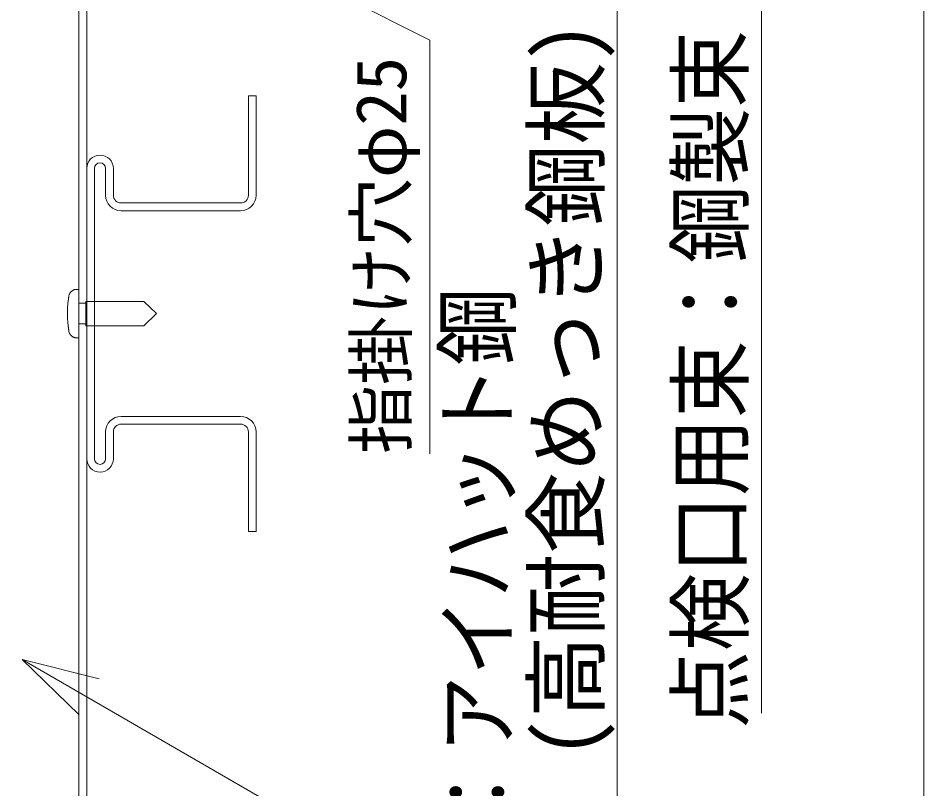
# Model space of a CAD drawing. Units: millimetres, scale not verified. Extents: x -829 to 829, y -160 to 161.
# Drawn here: x -514.76 to -477.32, y 11.11 to 42.96 of the extents above; entities that cross this region are included whole.
import ezdxf
from ezdxf.enums import TextEntityAlignment as Align

# ---------------------------------------------------------------- set-up
doc = ezdxf.new("R2010")
doc.units = ezdxf.units.MM
doc.header["$LTSCALE"] = 2
for name, color, linetype, lineweight in [('0-0_一般', 4, 'Continuous', 9), ('0-1_根太', 4, 'Continuous', 9), ('0-4_寸法', 7, 'Continuous', 9), ('0-7_文字', 4, 'Continuous', 9), ('0-9_大引', 4, 'Continuous', 9)]:
    doc.layers.add(name, color=color, linetype=linetype, lineweight=lineweight)
doc.styles.add('ＭＳ ゴシック', font='')
doc.styles.get('ＭＳ ゴシック').set_extended_font_data('MS Gothic')

# ---------------------------------------------------------------- blocks, each defined once
blk = doc.blocks.new('グループ-252-1')
at = {"layer": '0-1_根太'}
for p, q in [((-3835.18, 777.51), (-3835.18, -412.49)), ((-3831.98, -412.49), (-3831.98, 777.51))]:
    blk.add_line(p, q, dxfattribs=at)
blk = doc.blocks.new('グループ-350-1')
at = {"layer": '0-0_一般'}
for p, q in [((-3835.18, 486.75), (-3832.38, 486.75)), ((-3832.38, 478.27), (-3835.18, 478.27))]:
    blk.add_line(p, q, dxfattribs=at)
for points in [[(-3835.18, 492.51), (-3835.23, 492.51), (-3835.27, 492.51), (-3835.32, 492.51), (-3835.37, 492.51), (-3835.42, 492.51), (-3835.47, 492.51), (-3835.51, 492.51), (-3835.56, 492.51), (-3835.61, 492.51), (-3835.66, 492.51), (-3835.71, 492.51), (-3835.76, 492.51), (-3835.8, 492.51), (-3835.85, 492.51), (-3835.9, 492.51), (-3835.95, 492.51), (-3836, 492.51), (-3836.04, 492.51), (-3836.09, 492.51), (-3836.14, 492.51), (-3836.19, 492.51), (-3836.35, 492.51), (-3836.56, 492.49), (-3836.76, 492.46), (-3836.97, 492.42), (-3837.18, 492.36), (-3837.38, 492.29), (-3837.59, 492.2), (-3837.79, 492.09), (-3837.98, 491.97), (-3838.16, 491.84), (-3838.34, 491.7), (-3838.5, 491.54), (-3838.65, 491.37), (-3838.79, 491.19), (-3838.92, 491.01), (-3839.03, 490.82), (-3839.12, 490.62), (-3839.2, 490.42)], [(-3835.18, 479.34), (-3835.18, 480.28), (-3835.18, 481.22), (-3835.18, 482.16), (-3835.18, 483.1), (-3835.18, 484.04), (-3835.18, 484.98), (-3835.18, 485.92), (-3835.18, 486.87), (-3835.18, 487.81), (-3835.18, 488.75), (-3835.18, 489.69), (-3835.18, 490.63), (-3835.18, 491.57), (-3835.18, 492.51), (-3835.18, 492.51)], [(-3839.2, 490.42), (-3839.27, 490.22), (-3839.32, 490.02), (-3839.36, 489.82), (-3839.38, 489.67), (-3839.39, 489.56), (-3839.41, 489.46), (-3839.42, 489.36), (-3839.43, 489.25), (-3839.45, 489.15), (-3839.46, 489.04), (-3839.47, 488.94), (-3839.49, 488.84), (-3839.5, 488.73), (-3839.51, 488.63), (-3839.53, 488.52), (-3839.54, 488.42), (-3839.55, 488.32), (-3839.57, 488.21), (-3839.58, 488.11), (-3839.59, 488.01), (-3839.61, 487.9), (-3839.62, 487.8), (-3839.63, 487.69), (-3839.65, 487.59), (-3839.67, 487.39), (-3839.73, 486.92), (-3839.78, 486.45), (-3839.82, 485.98), (-3839.86, 485.51), (-3839.9, 485.04), (-3839.92, 484.57), (-3839.94, 484.1), (-3839.96, 483.63), (-3839.97, 483.16), (-3839.98, 482.69), (-3839.98, 482.22), (-3839.97, 481.75), (-3839.96, 481.28), (-3839.94, 480.81)], [(-3839.94, 480.81), (-3839.92, 480.34), (-3839.89, 479.87), (-3839.85, 479.39), (-3839.81, 478.92), (-3839.77, 478.45), (-3839.71, 477.98), (-3839.66, 477.51), (-3839.64, 477.41), (-3839.63, 477.3), (-3839.62, 477.2), (-3839.6, 477.1), (-3839.59, 476.99), (-3839.58, 476.89), (-3839.56, 476.79), (-3839.55, 476.68), (-3839.54, 476.58), (-3839.52, 476.47), (-3839.51, 476.37), (-3839.5, 476.27), (-3839.48, 476.16), (-3839.47, 476.06), (-3839.46, 475.95), (-3839.44, 475.85), (-3839.43, 475.75), (-3839.42, 475.64), (-3839.4, 475.54), (-3839.39, 475.44), (-3839.38, 475.33), (-3839.35, 475.16), (-3839.31, 474.96), (-3839.25, 474.76), (-3839.18, 474.55), (-3839.1, 474.36), (-3839, 474.16), (-3838.89, 473.97), (-3838.76, 473.79), (-3838.61, 473.61), (-3838.46, 473.45), (-3838.29, 473.29)], [(-3838.29, 473.29), (-3838.12, 473.15), (-3837.93, 473.02), (-3837.74, 472.9), (-3837.54, 472.8), (-3837.33, 472.72), (-3837.13, 472.65), (-3836.92, 472.59), (-3836.71, 472.55), (-3836.5, 472.53), (-3836.3, 472.51), (-3836.18, 472.51), (-3836.13, 472.51), (-3836.08, 472.51), (-3836.03, 472.51), (-3835.98, 472.51), (-3835.94, 472.51), (-3835.89, 472.51), (-3835.84, 472.51), (-3835.79, 472.51), (-3835.74, 472.51), (-3835.69, 472.51), (-3835.65, 472.51), (-3835.6, 472.51), (-3835.55, 472.51), (-3835.5, 472.51), (-3835.45, 472.51), (-3835.41, 472.51), (-3835.36, 472.51), (-3835.31, 472.51), (-3835.26, 472.51), (-3835.21, 472.51), (-3835.18, 472.75), (-3835.18, 473.69), (-3835.18, 474.63), (-3835.18, 475.57), (-3835.18, 476.51), (-3835.18, 477.45), (-3835.18, 478.39), (-3835.18, 479.34)]]:
    blk.add_lwpolyline(points, dxfattribs=at)
blk.add_lwpolyline([(-3832.38, 487.51), (-3808.44, 487.51), (-3803.18, 482.51), (-3808.44, 477.51), (-3832.38, 477.51)], close=True, dxfattribs=at)

msp = doc.modelspace()

# ---------------------------------------------------------------- linework, layer by layer
at = {"layer": '0-0_一般', "color": 7}
msp.add_line((-497.749, 24.953), (-497.749, 42.048), dxfattribs=at)
at = {"layer": '0-4_寸法'}
msp.add_line((-477.325, -49.748), (-477.325, 51.25), dxfattribs=at)
at = {"layer": '0-7_文字', "color": 7}
for p, q in [((-518.926, 52.729), (-497.749, 42.048)), ((-484.032, 47.005), (-484.032, 14.232)), ((-490.008, 45.802), (-490.008, -9.945)), ((-514.598, 16.451), (-497.749, 6.723))]:
    msp.add_line(p, q, dxfattribs=at)
msp.add_lwpolyline([(-512.234, 14.168), (-514.598, 16.451), (-511.409, 15.656)], dxfattribs=at)
at = {"layer": '0-9_大引'}
for p, q in [((-511.606, 34.901), (-511.606, 36.751)), ((-511.146, 36.751), (-511.146, 35.641)), ((-510.826, 35.641), (-510.826, 36.751)), ((-511.146, 25.861), (-511.146, 24.751)), ((-510.826, 24.751), (-510.826, 25.861))]:
    msp.add_line(p, q, dxfattribs=at)
for points in [[(-504.926, 35.641), (-504.926, 39.751), (-505.246, 39.751), (-505.246, 35.641)], [(-511.926, 36.751), (-511.926, 34.901), (-511.926, 26.601), (-511.926, 24.751)], [(-505.566, 35.321), (-510.406, 35.321), (-510.506, 35.321)], [(-511.606, 24.751), (-511.606, 26.601), (-511.606, 34.901)], [(-510.506, 35.001), (-510.406, 35.001), (-505.566, 35.001)], [(-505.566, 26.501), (-510.406, 26.501), (-510.506, 26.501)], [(-510.506, 26.181), (-510.406, 26.181), (-505.566, 26.181)], [(-505.246, 25.861), (-505.246, 21.751), (-504.926, 21.751), (-504.926, 25.861)]]:
    msp.add_lwpolyline(points, dxfattribs=at)
for centre, radius, start, end in [((-511.376, 36.751), 0.55, 0, 180), ((-511.376, 36.751), 0.23, 0, 180), ((-510.506, 35.641), 0.64, 180, 270), ((-510.506, 35.641), 0.32, 180, 270), ((-505.566, 35.641), 0.64, 270, 0), ((-505.566, 35.641), 0.32, 270, 0), ((-510.506, 25.861), 0.64, 90, 180), ((-505.566, 25.861), 0.64, 0, 90), ((-510.506, 25.861), 0.32, 90, 180), ((-505.566, 25.861), 0.32, 0, 90), ((-511.376, 24.751), 0.55, 180, 0), ((-511.376, 24.751), 0.23, 180, 0)]:
    msp.add_arc(centre, radius, start, end, dxfattribs=at)

# ---------------------------------------------------------------- block references
at = {"layer": '0-0_一般', "xscale": 0.1, "yscale": 0.1}
msp.add_blockref('グループ-350-1', (-128.728, -17.5), dxfattribs=at)
at = {"layer": '0-1_根太', "xscale": 0.1, "yscale": 0.1}
msp.add_blockref('グループ-252-1', (-128.728, -17.5), dxfattribs=at)

# ---------------------------------------------------------------- texts
at = {"layer": '0-7_文字', "color": 7, "style": 'ＭＳ ゴシック'}
for s, width, p in [('             (高耐食めっき鋼板)', 0.95, (-490.016, -9.579)), ('点検口用束：鋼製束', 0.9, (-484.063, 13.601)), ('点検口用大引：アイハット鋼', 0.9, (-493.686, -9.861))]:
    msp.add_text(s, height=2.612, rotation=90, dxfattribs=dict(at, width=width)).set_placement(p, align=Align.BOTTOM_LEFT)
at = {"layer": '0-7_文字', "style": 'ＭＳ ゴシック'}
msp.add_text('指掛け穴φ25', height=2.09, rotation=90, dxfattribs=at).set_placement((-498.09, 24.952), align=Align.BOTTOM_LEFT)

doc.saveas('drawing.dxf')
